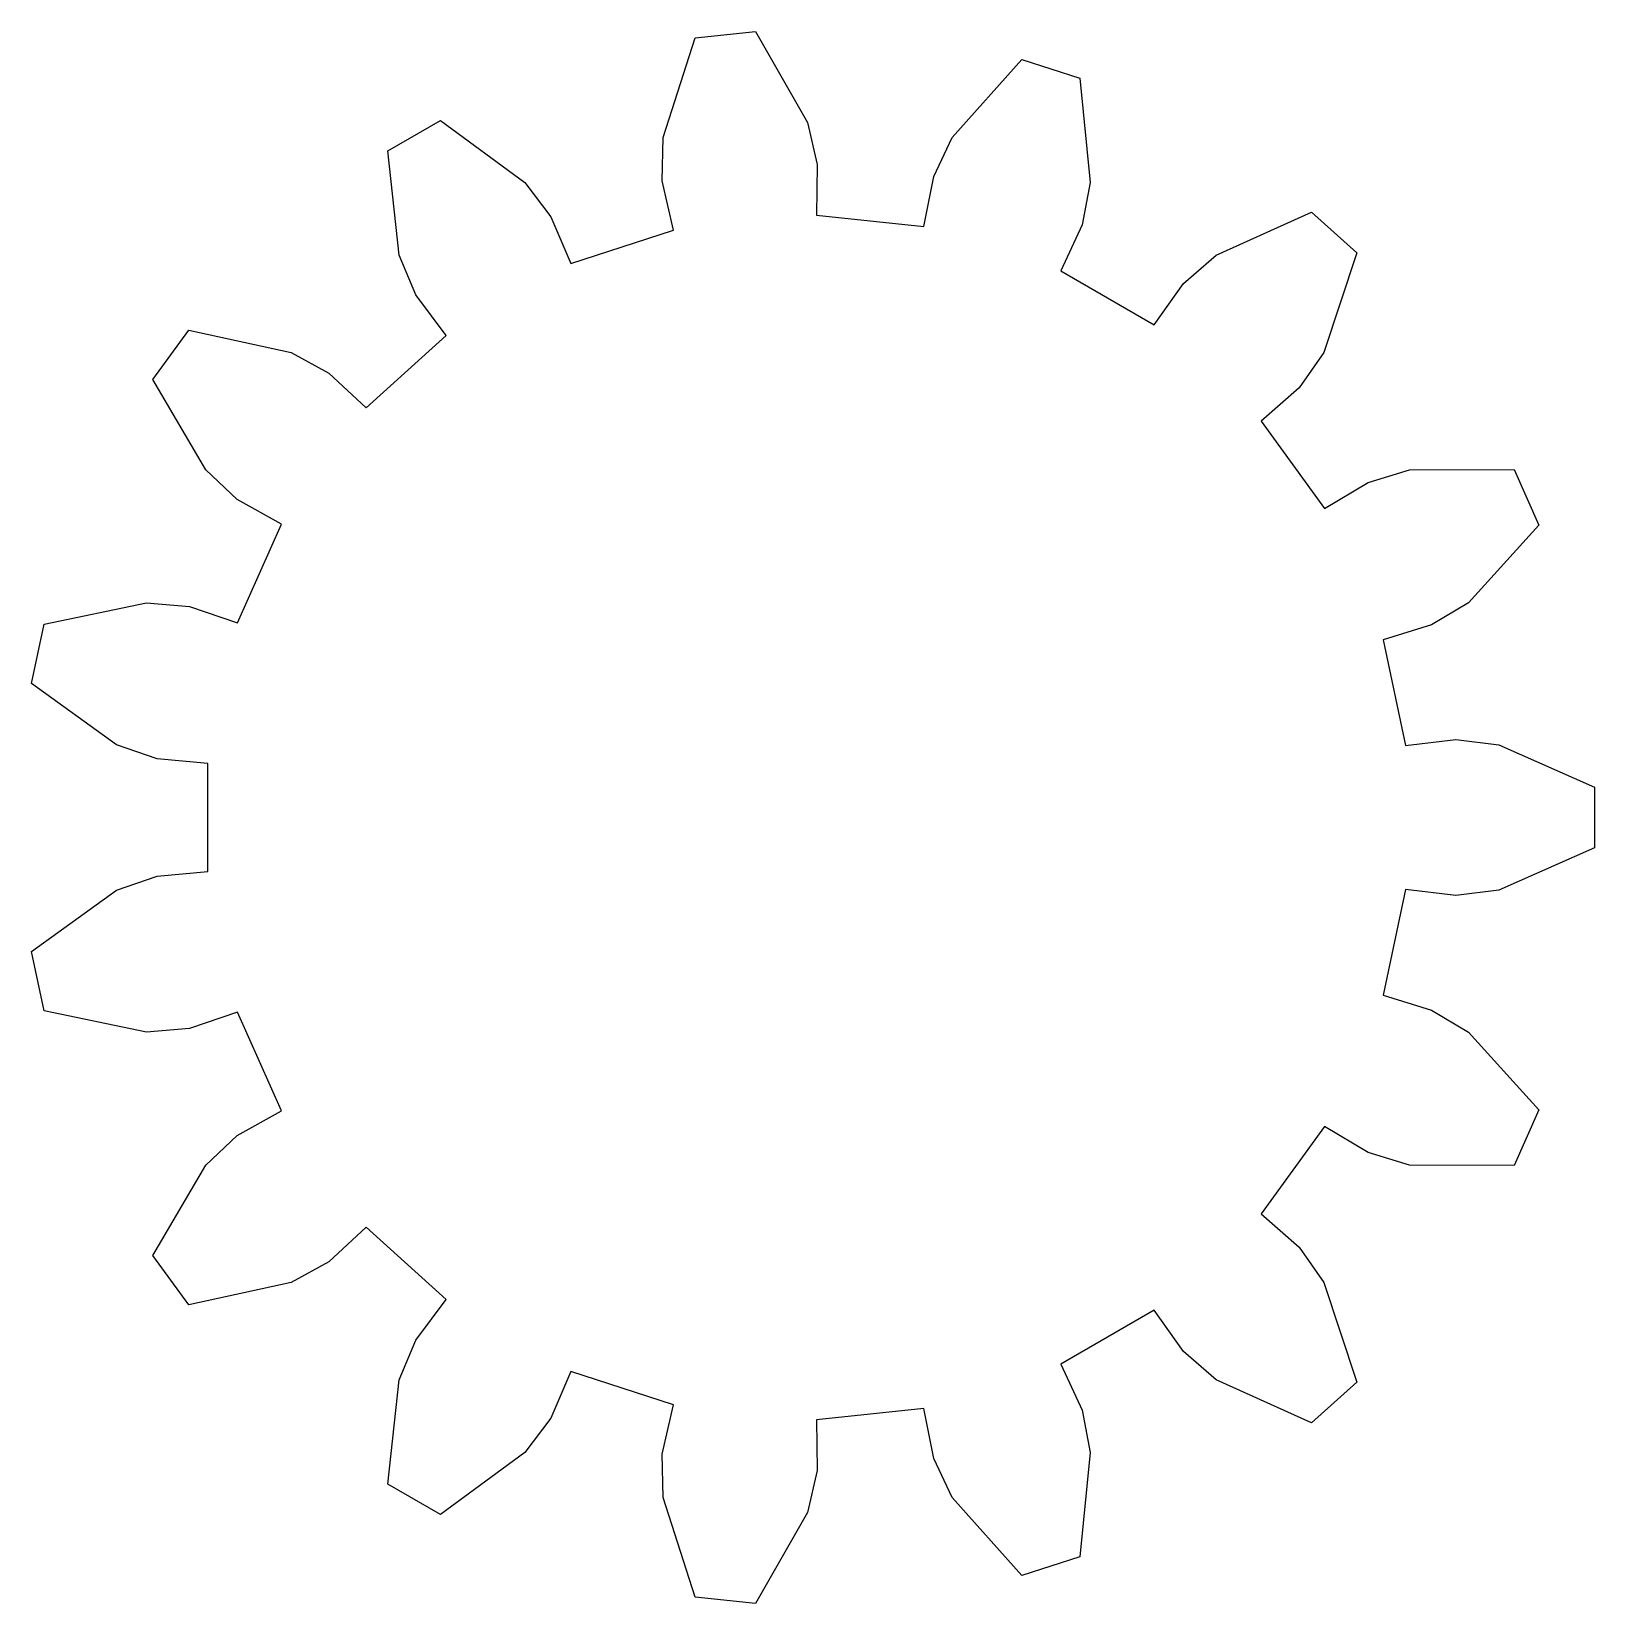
# Model space of a CAD drawing. Extents: x -4.21 to 4.22, y -4.24 to 4.24.
import ezdxf

# ---------------------------------------------------------------- set-up
doc = ezdxf.new("R2010")
doc.units = 0
doc.layers.add('Ebene_1', color=7, linetype='CONTINUOUS')

msp = doc.modelspace()

# ---------------------------------------------------------------- linework, layer by layer
at = {"layer": 'Ebene_1', "color": 7}
msp.add_lwpolyline([(3.19662, 0.387667), (3.468372, 0.420331), (3.699048, 0.391795), (4.216161, 0.163986), (4.216161, -0.163963), (3.699048, -0.391772), (3.468372, -0.420308), (3.19662, -0.387644), (3.075465, -0.95763), (3.337009, -1.038321), (3.536135, -1.158215), (3.915883, -1.576657), (3.782494, -1.876253), (3.21743, -1.874038), (2.995091, -1.806283), (2.760118, -1.665911), (2.417604, -2.137341), (2.623716, -2.317436), (2.756862, -2.507956), (2.933583, -3.04468), (2.68987, -3.26412), (2.174559, -3.032264), (1.999, -2.879933), (1.841436, -2.656125), (1.336786, -2.947485), (1.451827, -3.195843), (1.49597, -3.424047), (1.439108, -3.986248), (1.127211, -4.087589), (0.750755, -3.666183), (0.652333, -3.455615), (0.599422, -3.187069), (0.019894, -3.24798), (0.023974, -3.521658), (-0.028519, -3.748087), (-0.309133, -4.238555), (-0.635284, -4.204275), (-0.807792, -3.666183), (-0.81206, -3.433787), (-0.751169, -3.166938), (-1.305368, -2.986868), (-1.412957, -3.238544), (-1.553008, -3.424047), (-2.008853, -3.757976), (-2.292864, -3.594002), (-2.231596, -3.032264), (-2.140971, -2.818225), (-1.976807, -2.599213), (-2.409852, -2.209297), (-2.610505, -2.395455), (-2.813899, -2.507956), (-3.366155, -2.627606), (-3.558918, -2.36229), (-3.274468, -1.874038), (-3.10462, -1.715364), (-2.865568, -1.582057), (-3.102582, -1.049717), (-3.361605, -1.138167), (-3.593172, -1.158215), (-4.146349, -1.042898), (-4.214534, -0.722116), (-3.756085, -0.391772), (-3.536383, -0.315899), (-3.263778, -0.291349), (-3.263778, 0.291371), (-3.536383, 0.315921), (-3.756085, 0.391795), (-4.214534, 0.722139), (-4.146349, 1.042921), (-3.593172, 1.158238), (-3.361605, 1.13819), (-3.102582, 1.04974), (-2.865568, 1.58208), (-3.10462, 1.715387), (-3.274468, 1.874061), (-3.558918, 2.362313), (-3.366155, 2.627629), (-2.813899, 2.507979), (-2.610505, 2.395478), (-2.409852, 2.20932), (-1.976807, 2.599235), (-2.140971, 2.818248), (-2.231596, 3.032287), (-2.292864, 3.594024), (-2.008853, 3.757999), (-1.553008, 3.42407), (-1.412957, 3.238567), (-1.305368, 2.986891), (-0.751169, 3.166961), (-0.81206, 3.43381), (-0.807792, 3.666205), (-0.635284, 4.204298), (-0.309133, 4.238578), (-0.028519, 3.74811), (0.023974, 3.521681), (0.019894, 3.248003), (0.599422, 3.187092), (0.652333, 3.455638), (0.750755, 3.666205), (1.127211, 4.087612), (1.439108, 3.98627), (1.49597, 3.42407), (1.451827, 3.195866), (1.336786, 2.947508), (1.841436, 2.656148), (1.999, 2.879956), (2.174559, 3.032287), (2.68987, 3.264143), (2.933583, 3.044703), (2.756862, 2.507979), (2.623716, 2.317459), (2.417604, 2.137364), (2.760118, 1.665934), (2.995091, 1.806306), (3.21743, 1.874061), (3.782494, 1.876276), (3.915883, 1.57668), (3.536135, 1.158238), (3.337009, 1.038344), (3.075465, 0.957653), (3.19662, 0.387667)], close=True, dxfattribs=at)

doc.saveas('drawing.dxf')
